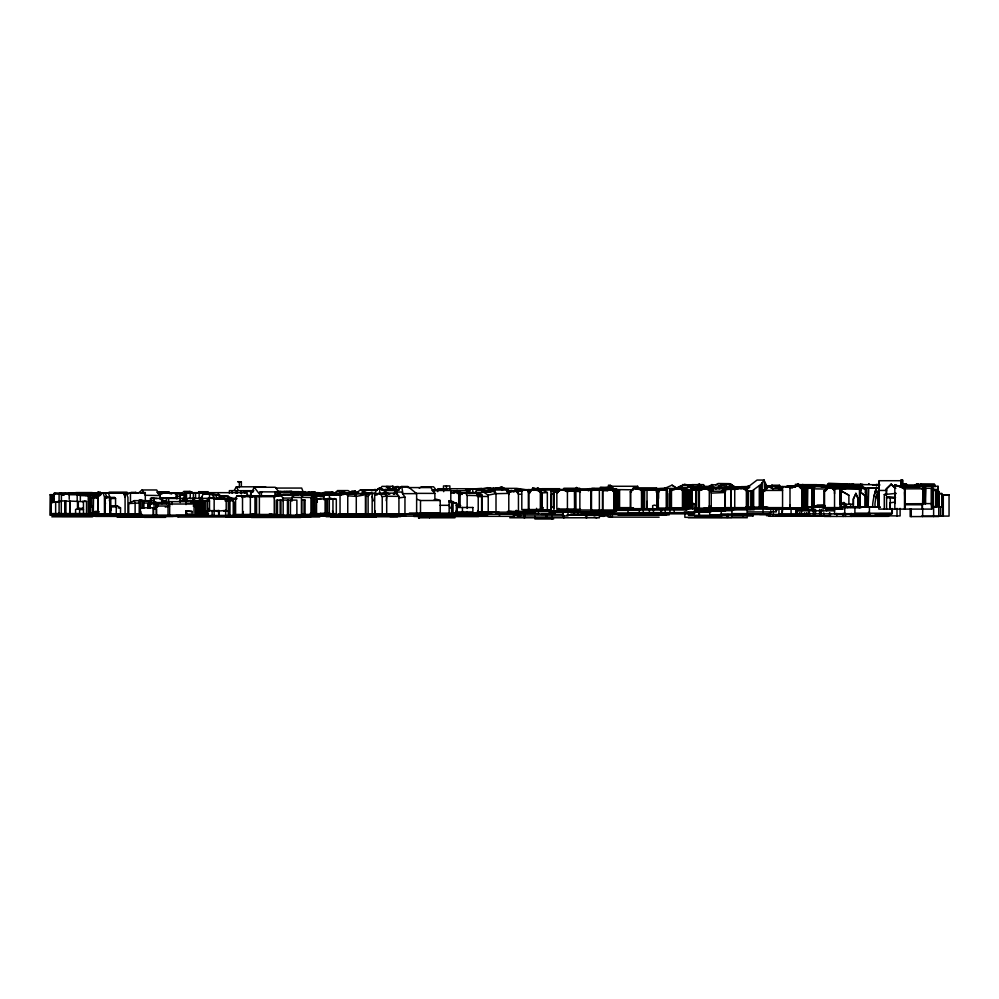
<?xml version="1.0" encoding="UTF-8"?>
<svg xmlns="http://www.w3.org/2000/svg" width="999" height="999" viewBox="0 0 999 999"><rect width="100%" height="100%" fill="white"/><g stroke="black" fill="none" stroke-linecap="round" stroke-linejoin="round"><path stroke-width="1.5" d="M647.04 501.373L647.027 508.666L647.027 489.847M794.342 487.212L798.126 483.666L802.447 490.621M779.208 486.575L789.997 486.55L789.997 507.792L790.009 504.882M802.447 508.628L802.472 505.619M709.302 505.781L709.29 508.703L709.29 489.035L711.251 489.035L711.388 493.119L724.849 492.532L724.999 493.219M789.997 507.792L790.009 504.682M711.288 505.581L711.251 508.703L711.251 489.035M604.457 490.022L589.535 489.435L587.649 490.197L592.145 488.286L605.506 488.286L605.494 489.248M691.808 497.639L691.67 487.437M115.572 506.655L115.572 498.476L114.773 497.552L109.94 497.552L109.94 514.435L109.94 497.29L108.317 492.907L101.998 492.919L123.464 492.907L125.087 497.277M605.444 489.06L605.469 487.937L609.353 487.937L605.569 489.56L605.469 487.937M713.086 488.111L713.161 488.823L725.636 488.811L725.561 488.111L713.086 488.111L712.999 491.221L724.1 491.183M902.447 485.664L902.584 480.019L901.086 480.019L900.961 484.39M710.976 488.548L710.813 491.121L710.976 488.548L713.161 488.823M734.352 486.938L733.166 486.938L734.352 487.037L734.365 486.251M904.57 492.332L905.256 509.103L905.256 488.886L904.407 488.861L904.495 485.826L895.903 485.826M922.439 504.757L921.278 503.696L906.293 503.771L905.206 504.757L922.439 504.757L922.439 509.103M922.976 485.177L920.566 485.177L920.603 483.953M559.44 491.233L559.665 490.159M923.213 487.437L923.288 484.815L934.977 484.802L934.977 486.838M642.12 491.483L641.608 489.16L642.12 508.666M579.008 490.122L579.133 489.123L579.27 490.184L550.911 489.872L550.861 491.346L554.27 491.758M725.461 491.171L725.561 488.111M841.92 488.911L841.995 486.438L836.875 486.438M713.036 489.473L712.974 491.221L713.161 488.548M900.936 486.076L901.148 480.719L879.195 480.719L878.808 509.103L931.892 509.103L931.867 503.608L922.239 503.608L922.239 509.103M900.873 486.188L901.086 480.019M925.611 503.858L925.611 488.099L922.514 488.074M752.022 507.105L752.022 490.946L761.126 484.24A5.232 2.585 -35.8 0 1 762.2 482.742L764.173 480.057L764.71 491.496M860.776 490.696L860.938 487.437M842.207 487.874L879.02 487.899L879.182 484.74L860.938 484.627L860.751 487.899L866.333 489.635L866.333 496.965M937.836 506.268L938.024 486.301L922.539 486.301M925.062 488.136L925.062 504.07L925.611 488.136M845.067 488.424L845.204 486.088M506.868 489.785L501.548 486.725L501.461 488.236L495.217 488.261M830.731 487.037L814.16 486.6L814.023 488.861L826.66 489.035M727.759 487.487L744.717 487.1M54.52 494.667L54.633 493.156L60.627 493.156M803.745 497.527L804.832 489.735L803.071 486.95L799.5 487.162L803.071 486.95M727.509 489.473L727.584 488.399L722.489 487.899L705.057 487.899L701.61 488.399L701.523 489.485M835.339 487.762L841.071 487.787L840.896 508.179M886.55 509.103L886.6 497.102L895.416 497.602L886.6 497.102M585.277 490.159L585.364 489.635M354.52 494.143L360.402 489.96L362.387 490.034L362.162 492.445L366.845 492.532L369.018 494.105M904.42 488.723L904.669 486.201L923.088 486.201L922.577 503.608M718.968 488.636L718.968 485.626L730.057 486.838L729.12 484.378L733.578 488.399M251.036 496.078L251.224 491.745L246.066 491.033L244.755 492.882M154.071 507.367L154.071 503.096L155.881 502.16L155.794 507.367M245.891 492.807L246.066 491.033M814.023 489.011L814.335 485.864L798.526 485.864M354.52 494.542L354.67 493.156L352.073 493.106M395.217 493.181L395.492 490.546L398.189 490.072M934.227 485.252L934.365 483.953L920.516 483.866L920.566 485.551M386.201 500.674L386.7 496.253L384.403 493.131L381.905 493.868L384.677 493.131L386.7 496.078L386.7 513.961M375.362 494.468L375.836 490.459L379.707 487.724L388.936 493.943M251.011 491.745L251.036 495.804M782.667 509.415L782.13 513.811L782.13 509.303M206.318 511.051L205.769 515.434L205.769 500.649L209.503 500.836L209.503 511.101L207.555 510.452L213.436 510.889M564.672 511.251L550.936 511.251L550.924 489.535M379.97 487.724L379.508 493.818M282.43 495.179L282.942 494.405L290.809 494.43L291.221 491.408L295.342 492.257L295.342 494.842M793.556 487.112L785.926 487.187M52.672 497.539L53.521 495.691L53.871 501.535M54.57 494.667L50.187 494.667L49.95 515.172L88.774 515.172M98.189 511.963L98.189 497.977L96.516 496.366L93.531 496.366L93.282 513.523M895.279 497.752L895.391 497.102M541.083 497.552L542.157 492.694L539.11 490.034M655.594 490.322L655.706 489.635M325.999 499.2L330.919 498.526L336.313 499.313L336.313 513.648L311.85 513.648L311.85 496.715L315.409 495.891M375.224 511.001L374.687 513.961L374.687 493.431L368.181 493.069L365.434 496.391L365.434 514.073M659.078 489.997L666.595 489.86M793.631 486.213L787.337 485.739L787.487 487.25M796.29 510.851L795.753 513.811L795.753 509.39M809.265 510.776L808.703 513.811L808.703 509.265M699.412 512.312L698.85 515.322L698.85 512.35M109.366 500.749L109.94 497.702L114.773 497.552M642.894 490.334L643.019 489.66L633.304 488.049L630.769 491.845L630.769 508.791L656.455 508.916M330.869 498.538L330.719 499.325L330.719 498.588L316.546 499.2L317.37 502.097M722.652 488.923L735.714 488.648L735.564 489.373L725.274 489.435L725.274 507.579L725.024 502.035M725.274 489.435L725.449 488.661M193.581 492.807L185.215 492.37L185.027 498.364M811.787 490.159L812.524 489.785L810.039 487.312L805.256 487.462M909.265 487.212L903.87 486.8M657.067 508.666L657.242 489.298L641.445 489.31M243.431 511.525L242.52 514.473L242.52 496.303L252.897 497.027M578.858 490.372L579.108 489.585M873.8 496.64C881.842 469.805 869.467 507.342 873.526 507.155M865.396 492.569L866.333 489.635L860.688 484.29L860.127 492.432M608.441 488.199L608.441 485.202L610.277 485.314L610.277 488.111L611.8 486.276L637.662 486.276L637 488.174L637 487.1L634.652 486.713L636.288 487.075M852.846 486.688L853.72 484.34L849.212 484.403M875.686 498.126C878.795 488.499 873.301 504.77 875.486 506.805L878.321 506.805M398.638 490.034L399.475 487.849M162.837 498.114L162.475 499.475L162.475 498.364L161.538 498.114L163.774 498.364M576.248 489.76L592.494 489.76M746.84 491.021L752.022 490.946M455.082 513.898L456.63 510.339L456.63 513.898L456.63 503.309L449.15 500.649L449.15 513.898M392.257 489.335L392.794 488.099L393.569 488.386M853.208 507.442L853.208 499.038L855.943 493.381L853.496 499.038L853.496 504.645M902.297 484.153L906.543 484.153C906.093 486.076 906.13 483.066 904.257 484.765M208.529 513.274L207.555 515.434L207.555 500.649L209.503 500.836M697.027 487.237L698.426 484.178L699.6 484.178L701.161 486.55M698.426 486.763L699.6 484.178M704.782 487.012L703.608 484.652L692.007 484.652L690.309 485.814C690.197 483.616 693.905 485.464 693.044 487.35M106.731 497.29L105.357 493.119L99.937 493.181L97.914 497.39L97.914 514.435L142.045 514.398L127.348 514.31M690.396 484.89L682.517 484.627L684.415 484.827M250.999 493.818L254.233 487.262L275.274 487.262L279.782 493.244M924.287 490.921L925.611 488.249L933.441 488.349L933.441 506.98M846.94 487.4L847.589 486.088M218.731 498.963L219.917 498.401M160.876 493.406L161.513 492.17L169.268 492.22L169.73 493.419L168.481 492.957M135.315 493.344L135.839 492.357L131.144 492.382M95.966 494.792L91.958 494.767L95.467 494.63M229.433 501.161L230.769 498.676L236.426 498.676M85.677 494.493L89.261 494.63M236.925 495.879L255.869 496.128L236.925 495.879L235.589 498.251L235.589 514.473L276.835 514.473M201.361 497.889L203.234 493.918L211.189 493.918L219.643 495.042L220.654 498.576L221.903 498.576L213.411 498.726L225.062 498.276L221.903 498.676M229.345 498.963L225.087 498.913M232.804 498.976L234.603 498.951M234.241 490.434L236.351 486.813L265.647 486.813M279.196 492.332L279.745 491.408L282.155 491.795L276.523 492.47L279.745 492.232M274.263 498.064L275.512 496.053L280.844 495.604L282.967 497.789L282.967 500.824M344.48 494.405L345.105 493.431L367.919 493.706L345.105 493.431M98.077 492.057L98.077 493.956L97.015 493.693L98.077 492.057L100.362 492.057L100.362 495.054M280.682 495.129L281.131 494.43L278.971 494.468M334.403 495.242L335.177 494.055L339.41 494.617L300.936 494.692M380.332 488.898L382.005 486.376L387.1 486.401L389.498 490.172M632.292 490.534L633.94 488.049M460.114 495.404L461.9 492.757L482.342 492.495M531.555 489.885L532.767 488.074L534.652 488.074L536.513 490.459M97.015 493.693L98.077 493.956L91.159 493.556L92.133 493.956M104.608 497.839L106.656 496.391L110.277 497.702L104.608 497.839L104.683 514.435L104.708 497.702L106.806 497.702M709.527 488.061L711.987 484.49L708.291 486.8M472.34 493.231L476.073 492.42L478.221 495.591L478.221 512.824M693.056 503.596L691.57 502.934C700.436 505.856 694.792 502.997 692.432 504.258L692.432 508.753M665.546 489.348L662.474 489.348L672.052 485.164L678.146 489.348L678.446 486.95L684.889 484.453L691.932 487.075L691.97 507.817L690.983 507.879M291.908 497.377L293.981 494.455L308.304 494.93L303.559 494.455L301.448 497.477L291.908 497.377L291.908 501.161M90.06 514.135L90.06 497.714L93.519 496.578L93.519 495.516L97.015 494.667L99.912 495.379M91.933 494.805L93.406 495.079M93.519 496.578L92.67 497.714L90.06 497.714M393.469 494.355L395.192 492.045L401.573 492.045L404.957 497.115L404.957 513.886M219.668 498.676L220.329 497.802L221.903 498.576M804.257 507.742L804.257 487.674C801.235 487.587 802.946 491.158 804.382 491.421L804.382 508.628L766.083 508.591M580.619 490.147L579.532 490.184L579.707 488.861L593.581 488.861M350.412 494.193L352.222 491.845L349.875 494.168M58.779 494.118L59.765 492.857L76.324 492.857M180.894 495.342L182.293 493.556L184.74 494.168M630.269 491.783L633.141 488.836L630.269 491.783L630.269 508.666L659.09 508.728M188.374 493.494L190.047 491.396L191.771 493.144M301.448 514.697L301.448 497.34L304.046 494.093L315.072 494.08L318.606 495.054M828.308 483.504L844.205 483.816L828.308 483.504L827.01 485.477M486.925 491.733L489.273 488.848L490.834 490.771M292.657 497.127L294.917 494.393L297.927 495.092M368.119 514.073L368.119 496.366L370.841 493.069L372.165 493.469L372.165 514.073M592.907 489.273L592.257 490.047L594.705 489.285M181.943 493.606L183.828 491.396L190.047 491.396M691.995 487.4L691.296 487.4L691.271 507.879M578.808 490.022L576.61 487.487L574.388 490.022M777.697 487.15L779.382 485.252L781.081 487.15M339.697 494.343L340.622 493.319L343.656 493.169L342.62 494.168L340.622 493.319M834.54 507.604L834.54 488.111L840.034 488.111L840.034 507.604L824.05 507.604L824.05 490.996L826.81 487.937L827.696 487.974L824.537 491.033L827.322 487.974L832.666 488.286L834.452 489.747M824.05 490.996L827.259 487.937M591.87 489.535L596.228 489.248M395.766 488.561L392.832 488.561L392.832 489.335L390.297 488.449L387.912 489.335L387.912 490.172L387.1 486.401M502.047 490.434L503.658 488.698L508.728 490.434M813.76 509.365L811.688 509.365L811.787 489.285C812.15 486.388 807.966 486.95 806.992 488.786M670.878 507.879L670.878 491.396L673.526 488.561L680.157 488.049L683.191 491.346L679.42 488.049L680.157 488.049M669.33 507.879L669.33 493.681L670.878 491.396M488.898 492.232L490.596 490.422L488.386 491.77M126.473 494.105L127.622 494.355M230.781 500.362L232.542 498.513M310.964 514.497L310.964 497.477L313.823 494.093L319.767 495.541L318.544 494.393L317.857 495.529L319.767 495.541M111.289 509.977L110.814 507.005L116.259 506.78L117.22 505.806L120.529 507.879L120.529 514.435M230.732 500.262L232.442 498.538M110.814 507.005L112 505.806L117.22 505.806M529.208 493.356L530.107 492.457M859.065 487.4L861.575 484.915L858.578 487.837M553.671 508.254L553.596 493.381L556.593 490.571L558.016 492.32M710.976 489.485L702.334 488.036L699.213 491.108L699.213 507.767M700.686 490.097L702.784 488.036M828.783 487.162L831.006 484.977L828.82 486.988M829.844 486.8L825.936 489.785L826.997 489.585M710.351 487.837L712.649 485.976L714.647 487.974M52.672 496.64L52.635 502.822M906.293 503.771L905.206 504.62M394.393 488.686L396.203 486.963L406.993 486.963M886.051 488.998L890.958 484.215L895.828 488.311M886.55 495.104L886.55 489.035L891.608 484.215M795.017 486.688L798.213 483.666L802.559 490.047M551.548 508.204L551.548 494.517L556.593 490.571M842.169 504.17L843.943 502.522L846.777 504.994L844.03 504.994M393.556 494.006L401.735 486.488L407.792 486.488L416.633 493.631L416.633 513.886L390.871 513.886M91.771 507.305L91.771 497.977L93.531 496.366M312.075 494.905L314.26 492.919L314.26 495.392M568.856 490.534L575.174 490.546L575.174 509.403L556.843 509.315L556.843 492.732L559.852 489.997L561.163 490.047M843.943 502.522L840.896 504.994M853.421 487.5L856.593 485.751M825.024 490.709L828.745 487.375L835.451 488.536M477.622 495.204L482.592 491.52L493.481 491.52L496.003 493.593L496.003 512.175M770.254 487.1L772.115 485.164L770.903 486.126L771.89 485.239L779.382 485.252M683.953 508.104L683.953 490.959L680.631 488.236L671.778 489.235L669.492 491.021L669.492 507.879M669.492 491.021L671.778 489.235M123.764 493.706L126.036 492.932L127.934 497.352L127.934 514.435M913.273 487.125L916.77 484.29L920.616 485.114M334.028 493.518L337.687 490.584L348.102 490.584L351.024 492.607M704.008 488.886L705.868 487.387L718.019 487.25L721.365 487.25L723.426 488.811M912.961 487.237L916.695 484.29L920.566 485.152M317.882 495.117L319.455 493.893L324.163 494.105M715.696 489.048L718.019 487.25M394.405 488.299L396.653 486.563L398.301 486.563M781.805 489.81L779.957 488.573L772.314 488.686L769.205 486.488L763.248 490.422L763.248 507.629L782.729 507.629M745.629 488.786L757.067 480.057L764.173 480.057M703.296 489.048L705.369 487.487L709.19 490.459L705.369 487.487M705.868 487.387L708.865 489.872M912.711 487.112L917.045 483.841L920.516 484.902L917.007 483.841L912.524 487.162M306.855 494.443L305.544 494.055M541.158 492.869L541.845 492.37M612.449 487.574L600.836 487.774L607.305 487.512M142.045 489.972L145.292 495.292L160.127 495.566L156.706 489.972L142.045 489.972L138.536 492.982L131.643 492.982M834.789 486.301L829.782 486.301L833.953 486.988L836.001 485.576L838.198 487.012M832.979 487.2L836.001 485.576M274.962 495.904L277.11 494.393L303.559 494.455M834.04 487.1L836.4 485.464L847.464 485.464M805.157 487.062L814.098 487.337L814.098 506.543L812.936 506.543M858.203 489.398L860.776 487.724L858.591 489.223M352.647 492.719L355.132 491.021L355.132 493.956M769.205 486.488L773.938 486.501L780.868 489.822M346.566 493.231L348.626 493.256L348.064 493.643L351.998 491.021L355.132 491.021M185.002 500.312L188.374 498.201L194.842 498.201L191.983 501.373L194.693 498.364L236.8 498.389M833.953 486.988L836.4 485.464M539.048 489.997L541.845 492.644L541.108 493.094L537.824 489.997L532.942 490.284L534.178 490.284M844.879 485.926L847.689 484.303M479.083 492.957L476.935 493.618L479.133 493.556L475.886 492.32M536.738 490.034L541.957 488.711L559.827 488.711L557.305 489.011M551.548 494.517L553.671 493.306M419.218 488.124L421.578 486.788L433.541 486.788L436.875 490.784M849.6 485.926L852.409 484.303L852.409 487.35M128.721 514.535L128.721 503.533L134.191 500.636L154.196 500.749M376.536 490.571L377.272 490.184M527.897 490.034L528.858 489.535L531.443 490.796M715.659 484.802L718.106 483.516L729.32 483.653L733.915 487.062M154.096 503.708L150.187 503.708L154.957 502.947L147.952 503.621L147.952 508.291M89.698 513.011L94.156 513.136L98.789 511.663L98.789 513.461L91.508 513.149M92.67 512.562L97.615 511.376M909.752 487.05L913.074 486.963M290.809 494.43L295.342 492.257M497.115 488.773L501.548 486.725M535.839 490.109L539.01 488.636M191.771 492.045L188.174 492.332L191.771 492.045L193.581 492.944M341.908 494.58L329.058 494.705L331.006 494.043M535.114 488.973L536.613 488.336L538.636 489.148M682.916 489.473L685.576 488.474L691.271 491.008L690.983 508.054L686.35 508.054M56.98 502.047L59.84 501.86M160.814 493.219L160.127 493.506L160.127 499.45M931.405 504.982L932.916 504.433L931.23 505.107M94.343 493.968L96.841 492.982M301.735 494.068L296.99 494.642L299.525 494.068M656.455 491.92L658.94 491.058M656.355 492.095L659.09 491.046M322.64 492.994L325.424 491.945L333.067 491.945L330.244 493.007M828.646 485.751L832.829 484.14L837.624 485.726L845.179 485.751M839.959 485.202L842.806 484.14L846.465 485.352M225.662 515.434L225.662 510.439L216.995 511.176M224.563 510.839L225.662 510.439M387.912 489.335L390.297 488.449M838.86 485.014L840.721 484.34M792.157 485.776L787.999 485.776M599.837 488.998L587.549 488.998M490.546 489.023L493.256 488.074L503.658 488.698M486.138 491.57L490.709 489.985L508.079 489.985L509.19 491.033M433.878 500.099L436.451 499.225L440.209 500.499L440.209 513.049L409.365 513.049M80.594 509.103L82.78 508.366L83.504 509.565L79.595 509.565L79.308 508.366L75.587 509.465L75.587 513.736L83.504 513.736L83.441 501.685L82.605 501.361L86.513 501.448L86.513 513.573L50.837 513.573L50.837 502.472L54.246 501.985M534.64 489.535L538.174 488.336L540.671 489.123M652.747 508.616L652.647 505.669L654.42 505.107L656.842 505.806L656.842 508.616M465.522 488.823L489.273 488.848M294.031 492.957L296.341 492.195L315.047 492.132L315.447 492.994M306.705 493.007L309.19 492.195L310.889 494.642M332.592 499.088L334.328 498.526L336.313 499.313M894.842 484.715L905.206 488.886L904.407 489.235L905.256 488.886L894.842 484.715L894.842 509.103M300.936 494.155L303.896 494.867M327.26 494.468L329.645 495.179M858.091 487.924L860.501 487.162M858.953 487.787L860.938 487.162M316.546 499.2L320.667 499.025M394.205 493.893L396.653 493.131L398.926 496.366L398.926 513.961L338.561 514.073M350.149 494.118L354.258 492.869L356.631 493.881M75.137 493.906L80.182 494.742L69.218 494.73L65.235 493.568L61.389 494.692L63.911 494.88L59.091 493.718L59.091 514.085M340.085 493.756L342.07 493.169M766.695 486.95L767.731 486.838M857.654 488.149L860.089 487.45M320.766 494.605L319.43 494.98L329.408 494.592L329.408 499.175M858.091 488.136L860.501 487.45M300.487 495.054L301.86 494.667M860.127 507.629L860.127 491.983L866.857 496.953L866.782 507.217M376.998 494.705L374.687 494.58L379.87 493.131L396.653 493.131M513.386 491.945L516.233 491.158L518.444 494.255L518.444 511.413M700.224 488.973L696.303 490.059L696.303 487.712L705.481 487.799L702.022 487.737M704.57 487.712L699.762 487.712L704.495 487.699M332.505 510.776L332.954 513.648L332.954 499.275L325.999 498.901L325.999 513.648M847.189 507.629L849.987 506.88M305.219 491.645L300.512 492.544L305.219 491.645L305.219 493.019M344.643 493.856L347.664 493.856M454.545 516.558L457.367 515.821M165.272 507.105L169.655 506.018L156.319 506.018L156.319 515.034M88.049 494.942L89.123 494.667M158.329 493.631L163.923 493.206L158.292 493.219M906.093 484.49L902.184 485.064M352.222 493.606L353.833 493.219L356.281 496.353L356.281 514.66M724.849 492.532L724.999 508.703L698.825 508.703L698.825 489.897L703.771 488.723L709.29 489.71M698.825 489.897L704.158 488.723M827.884 486.001L833.853 484.577L836.2 485.139M340.047 514.66L340.047 494.555L345.716 493.219L353.833 493.219M214.123 515.434L214.173 497.552L207.717 498.538L207.717 500.824M213.898 497.277L208.541 498.538L209.328 498.389L208.541 500.836L208.541 498.389M314.797 513.648L314.797 496.865L320.667 495.891L323.963 496.665L323.963 499.75M845.891 484.016L851.136 484.877M903.021 484.952L905.643 484.34M799.55 486.113C802.996 483.504 812.899 490.684 802.209 485.502M800.349 486.113L802.971 485.502M314.797 496.865L315.834 496.64L311.85 496.715M455.269 490.959L469.805 490.509L469.805 493.543M467.182 491.096L469.805 490.509M612.874 488.349L606.356 489.785M657.492 497.165L658.378 499.75M453.746 491.121L457.317 490.584M734.74 507.579L734.74 489.36L742.594 487.774L746.79 491.058L742.994 487.774L740.446 487.737M735.589 489.235L742.994 487.774M50.837 502.472L63.212 500.911L69.88 501.261L69.68 513.573M482.592 491.52L488.224 495.129L496.003 493.593M910.801 487.125L913.835 486.638M509.952 491.983L517.17 490.634L507.18 491.446M802.347 508.628L802.347 489.098C800.536 481.868 791.545 489.685 789.997 486.55M798.913 485.776L789.809 487.45L792.544 487.737M614.248 492.532L611.475 489.285L602.797 490.809L602.797 489.722L588.998 489.697L591.495 489.96L591.495 510.014M720.341 485.027L729.12 484.378M365.846 514.51L365.846 494.642L356.281 496.391L347.752 495.791L345.716 493.219M593.643 489.985L597.639 489.248L607.629 490.959M646.378 489.473L645.004 489.722L647.402 489.922M156.943 503.746L157.168 506.805M741.433 488.074L746.74 487.112L739.347 488.024M253.296 491.883L251.224 491.745M395.279 489.96L396.253 489.96M806.018 487.037L808.641 486.563L813.76 487.562L813.76 506.543M676.51 488.973L680.631 488.236M167.245 493.294L166.496 492.619L158.441 494.018L161.251 493.506M200.824 492.819L207.78 492.132L203.771 492.819L206.381 492.819L185.901 492.807L185.901 500.724M722.414 491.221L721.216 491.408L725.299 490.709M740.746 488.948L749.425 487.475M91.384 495.079L93.656 494.692M889.884 509.103L889.884 502.884L895.266 502.035M600.836 487.587L611.9 487.512M814.01 487.312L809.839 487.649M147.952 503.621L154.957 502.997M84.478 501.036L86.513 501.448M379.87 493.131L382.217 496.678L386.7 496.078M398.926 497.877L404.957 497.115M315.047 492.132L305.769 492.932M917.094 486.963L919.904 486.65L919.667 487.275M349.812 493.968L352.847 493.618M269.68 495.841L277.635 495.754M687.012 492.157L687.699 492.082L687.699 508.841M360.914 494.068L364.822 493.618L365.846 494.642M884.29 509.103L884.29 494.542L896.203 493.356M179.42 500.824L193.244 500.586L193.244 503.209M206.443 500.661L205.769 500.736L208.541 500.736L194.605 500.761L194.605 506.63M186.888 500.849L193.244 500.586M126.074 493.044L145.292 492.594L145.292 501.136M140.871 493.044L145.292 492.594M510.551 491.67L506.955 491.795M630.769 491.845L631.455 491.783M597.327 489.048L601.211 488.748M85.877 494.193L87.375 494.193M88.749 494.355L92.133 494.055L77.872 494.493M158.541 493.294L162.213 493.631M329.133 494.767L333.916 494.83M305.831 494.767L336.613 494.542M805.793 490.609L806.505 490.546L803.533 487.425L805.793 490.609L805.968 508.966M541.108 492.682L537.762 490.372L541.108 492.682L541.108 509.552M128.721 503.533L139.211 503.034M153.584 515.034L153.584 509.028L156.156 508.828M682.517 489.51L685.189 489.298L687.699 492.082M529.745 492.732L528.921 492.794L531.73 489.972L538.611 490.372M745.029 488.012L749.063 487.749M541.208 492.994L547.34 492.544L547.34 509.852M617.382 489.86L614.885 489.86L614.76 509.39M164.048 500.961L166.471 500.786L161.638 500.786M742.107 487.837L746.116 487.112M472.452 488.998L481.955 488.374M640.409 489.235L647.402 490.034M158.329 493.369L162.213 493.119M453.059 501.623L449.15 501.735L453.059 501.623L453.059 513.898M821.353 487.112L831.081 485.939M682.841 489.835L687.737 489.572L690.496 492.37L687.737 489.572M253.084 496.178L272.215 495.929M618.131 492.132L615.259 489.185M942.544 516.096L942.544 495.142L949.05 494.855L949.05 516.096L921.652 516.096M538.149 509.59L542.682 509.59L542.682 507.38L542.482 509.59M813.136 506.406L815.821 506.281M818.493 506.143L821.178 506.006M809.115 507.492L825.199 506.68M293.431 494.692L295.204 494.605M348.938 494.006L356.056 493.656M740.409 487L742.17 486.988M868.755 488.236L868.156 507.217L868.231 488.261L879.02 487.724L878.995 507.217M812.087 506.143L824.312 505.594M807.467 507.23L824.312 506.468M508.366 490.709L512.15 490.559L507.192 491.171M733.353 486.963L736.4 486.975M681.93 489.797L685.002 492.157L682.317 489.785M803.508 486.738C804.944 485.364 808.978 489.123 807.204 489.16L805.531 487.487M806.717 507.804L806.717 487.275L807.467 487.412L807.467 507.804L806.505 507.804L806.593 487.275M582.13 489.997L591.483 489.622M583.916 489.997L591.608 489.685M640.921 489.722L642.881 489.66L633.304 488.049M742.519 486.988L736.263 486.975M335.214 494.892L336.576 494.842M402.659 493.668L416.633 493.631M894.842 502.06L895.416 493.344M775.012 485.789L768.231 485.789M647.077 489.697L641.957 489.023L641.957 508.666M201.361 497.215L202.135 497.19M118.044 507.942L120.529 507.879M845.092 504.97L840.534 504.033M381.606 489.91L396.253 489.785M374.687 494.58L377.472 494.517L374.687 493.431M477.322 512.175L508.791 512.175L508.791 493.394L496.003 493.693L494.443 489.91L488.698 491.733L491.196 491.733M282.68 491.945L289.548 491.795M158.292 493.169L174.775 492.944L176.973 495.854L176.973 498.926M348.064 493.618L351.411 493.556M789.36 487.487L792.682 487.512M387.999 486.638L391.009 489.435M389.373 488.686L396.316 488.661M289.198 491.645L291.708 491.595M99.725 495.766L97.977 495.691M641.87 491.408L642.407 508.666M537.2 490.059L527.897 490.209L528.521 490.996M640.197 489.985L643.456 489.947L641.058 489.885M646.341 489.872L649.375 489.822M156.631 506.543L156.631 502.772L157.555 502.759L156.918 502.597L156.943 507.367M593.606 489.31L595.466 489.285M538.236 488.361L538.236 490.134L537.699 488.411L538.236 488.998M614.76 492.22L615.459 492.22L615.459 509.39L613.898 509.39M365.434 496.128L368.119 496.366M308.054 493.007L314.26 492.919M798.438 485.776L802.347 489.098M679.869 488.236L683.953 490.959M109.94 497.702L110.752 498.513L115.572 498.476M860.014 500.761L859.964 507.005M203.234 493.918L219.643 495.042M250.462 495.916L246.691 495.417L251.036 495.417M282.592 498.089L291.908 498.039M550.861 490.01L542.17 490.034L547.34 492.544M616.42 489.597L633.341 489.81M640.496 489.622L653.596 489.46M904.407 488.861L922.577 488.786M878.808 490.459L886.55 490.434M485.676 491.733L489.91 491.733M454.82 492.107L458.566 492.095M306.106 492.732L310.102 492.719M86.626 495.529L93.519 495.516M301.748 500.012L305.057 500.112L305.057 513.723L301.748 513.723L301.748 500.012L305.057 500.112M241.358 481.805L237.874 481.705L241.358 481.805L241.358 486.301M690.309 485.064L686.076 484.627M854.432 485.939L859.165 485.901M589.16 488.661L594.792 488.648M840.171 504.495L840.171 488.948L834.652 488.861L834.54 488.111M710.039 489.435L708.129 489.435L705.856 487.599M513.286 491.083L517.332 491.071L518.444 494.18L521.466 494.268M453.746 491.396L456.443 491.396L456.443 490.584M415.147 493.356L434.89 493.394L434.89 499.275M275.624 494.43L278.059 494.43M61.613 494.88L63.911 494.88M416.745 499.225L420.504 500.524L440.209 500.499M405.644 516.033L403.596 516.033M795.229 484.365L798.301 484.365M846.49 484.29L862.749 484.29M712.025 484.802L717.794 484.802M797.527 484.665L816.92 484.665M876.51 484.69L879.395 484.69M808.765 484.915L825.211 485.576L816.795 485.576M872.489 484.877L879.919 485.002M918.955 484.977L906.455 484.977L906.543 486.925L911.038 487.012M692.319 485.027L686.163 484.89M829.345 485.464L830.194 485.639L818.443 485.302L830.082 485.851M853.446 485.414L859.952 485.664M920.491 485.551L923.6 485.551M687.712 485.764L690.421 485.764L692.894 488.299M766.42 485.726L778.671 485.789M796.59 485.776L787.462 485.776L787.462 487.012M799.387 485.776L819.542 486.276M765.808 486.014L774.362 486.014M747.851 486.138L749.125 486.138M840.434 486.088L862.012 485.901M690.009 486.313L709.54 486.401M749.1 486.451L734.352 487L730.419 483.916L733.366 485.964M858.253 486.388L861.25 486.525M388.773 486.625L386.051 486.638L389.498 489.797M804.694 486.638L805.681 486.638M836.725 486.55L841.995 486.55L842.107 489.31M847.227 486.588L860.114 486.588M682.329 486.963L678.446 486.95L678.446 489.348M784.103 486.85L775.699 486.85L781.767 488.773M823.513 486.75L826.385 486.75M846.478 486.838L860.851 486.85M914.435 486.7L923.925 486.7M688.561 486.963L691.67 486.963M733.154 486.9L749.387 487M789.66 487.025L792.544 487.025M790.384 487.262L793.368 487.262M835.639 487.125L836.5 487.125L828.983 486.8M853.633 487.4L856.667 487.4M805.743 487.3L808.678 487.3M842.919 487.437L861.712 487.375M407.892 487.574L430.819 487.574L434.89 493.394M612.649 487.512L603.146 487.774M809.327 487.562L813.76 487.562M843.019 487.712L861.887 487.562M637.25 487.849L656.555 487.849M827.297 487.874L828.333 487.874M832.954 487.874L841.071 487.824L841.295 504.483M275.924 488.061L301.673 488.061L303.184 491.995M859.789 507.629L859.789 488.811L841.782 488.811L842.756 488.036M563.873 488.261L579.782 488.261M709.078 487.912L704.495 487.987L698.825 486.401L704.145 487.824L692.257 487.824L693.756 488.261L692.894 487.987M832.666 488.286L834.315 489.935M841.458 492.707L841.458 488.236L859.789 488.811M496.291 488.361L499.213 488.361M503.596 488.361L516.733 488.361L527.559 490.034M656.118 488.536L666.058 488.536M701.61 488.399L704.67 488.399M723.001 488.399L727.584 488.399M834.477 490.084L832.354 488.399L834.54 490.596L834.565 493.693M664.772 488.686L659.602 488.686L665.834 488.399M673.526 488.561L674.263 488.561M931.93 488.349L933.441 488.349M666.358 488.936L661.85 488.973M675.137 488.948L679.32 488.936M704.22 488.886L704.894 488.886M565.496 489.148L565.434 490.571M657.155 488.973L666.358 488.973M683.728 489.011L686.313 491.758L685.851 508.716M922.089 489.098L925.012 489.098M565.059 489.173L565.109 490.571M592.107 489.273L600.499 489.26M611.475 489.285L613.149 491.446M643.731 489.348L645.529 490.072L645.267 489.348M671.141 489.348L673.95 489.348M685.189 489.298L684.427 489.298L686.151 491.208M388.374 489.96L382.055 489.535L384.228 490.109M539.772 489.41L535.177 489.535M560.914 489.485L563.911 489.485M711.388 489.435L709.29 489.035M518.806 489.66L543.056 489.66M618.131 509.09L618.131 489.71L617.694 510.027L616.708 490.596M654.932 489.46L642.432 489.385L656.455 489.635M685.851 508.104L658.141 508.104L658.141 489.697L667.17 489.71M671.578 489.71L674.525 489.71M710.813 489.797L712.999 489.797M399.213 489.96L386.975 489.46M545.591 489.922L514.772 489.947L522.002 490.272M550.911 489.872L578.409 489.985M593.219 489.86L619.58 489.86L619.58 509.502L616.408 509.502M646.178 489.76L657.067 489.897M692.682 489.897L702.122 489.972M432.555 490.059L447.177 490.059M683.229 490.134L687.012 490.134L687.012 510.002L660.339 510.002M692.007 490.072L699.35 490.072L699.35 508.316M361.888 490.222L373.189 490.222M567.42 490.397L574.562 490.959L567.42 490.397L567.42 509.315M456.443 491.396L450.799 490.484L431.993 490.484L434.877 490.946M568.231 490.609L575.174 490.609L575.324 509.403L557.604 509.403M763.248 490.422L782.567 490.422L779.957 488.586M933.078 490.484L936.313 490.484L936.313 507.192L931.68 507.192M253.896 490.696L237.138 490.696L237.138 493.181M518.044 490.771L522.614 490.771M588.249 490.771L588.911 490.771M509.065 490.921L514.51 490.921M522.34 491.158L507.542 491.071L508.791 494.555M277.959 491.496L291.221 491.408M488.386 491.433L491.258 491.433M516.62 491.283L519.13 491.283M580.107 491.421L577.434 491.52M283.991 491.496L289.123 492.032M462.35 494.418L460.114 491.558L458.728 491.558L458.728 505.569M516.483 491.483L519.155 491.483M656.331 491.633L659.44 491.633M198.589 491.72L208.004 491.72M507.005 491.72L511.001 491.72M254.233 487.262L259.69 494.38L259.69 491.833L274.912 491.895L279.483 492.432L279.483 495.404M860.127 491.983L866.857 496.953M109.091 492.157L127.035 492.157M157.717 492.17L161.513 492.17M163.861 493.069L163.861 492.395L166.783 492.395L171.628 494.018M275.487 492.445L279.483 492.432M528.346 492.382L529.495 492.744M75.774 492.569L92.32 492.569M157.967 492.619L166.496 492.619M193.981 492.669L247.178 492.669L247.178 495.604M311.201 492.657L318.531 492.657M458.728 492.519L450.799 492.519L454.245 493.106M469.118 492.694L477.335 492.694M92.333 492.769L123.464 492.907M461.9 492.757L472.664 492.757M117.62 492.932L126.036 492.932M166.571 492.994L181.756 492.994M368.181 493.069L370.841 493.069M99.937 493.181L102.185 493.181M53.809 502.397L53.809 493.494L70.105 494.006M75.137 493.469L83.254 493.469L88.062 494.53L88.062 495.392M317.819 494.805L316.571 493.381L314.847 493.381L316.733 495.504M324.538 494.33L324.538 493.369L338.786 493.856M938.648 493.531L941.77 493.369L941.82 507.03L931.23 506.98M68.257 493.581L78.471 493.581M84.952 494.105L88.062 494.48M125.862 493.618L126.935 493.618M174.788 493.556L182.293 493.556M347.402 493.668L336.301 493.668L341.396 495.104M939.135 493.768L941.82 493.768M124.663 493.918L127.747 493.918M351.086 493.856L337.3 493.369M351.948 493.856L354.42 493.856M385.015 493.906L390.06 493.906M302.797 494.08L292.058 494.08L295.754 495.104M341.533 494.043L323.426 494.055L327.684 494.617M94.855 494.493L85.327 494.493L86.813 494.98L84.952 493.918M97.59 494.493L100.312 494.493M63.599 494.742L61.389 494.742L63.911 494.692M98.102 494.692L101.061 494.692M477.097 494.68L482.167 494.68L482.167 496.466M89.161 494.93L92.133 494.93M180.22 502.534L180.195 494.867L185.826 494.842M212.125 494.942L213.486 494.942M325.549 494.792L336.451 494.792M942.007 494.855L949.05 494.855M77.185 500.449L77.185 494.38L80.345 495.554L89.698 495.866L89.698 514.135L88.899 498.626M280.844 495.604L266.583 496.053L275.512 496.053M218.818 495.979L226.373 495.979M220.654 496.091L227.997 496.128L232.205 498.751M50.187 494.667L51.211 496.341L53.684 496.341M253.109 496.266L266.421 496.266M477.385 496.453L481.993 496.453L481.993 511.863M250.349 496.578L256.044 496.528L256.044 514.473M477.872 496.466L488.224 496.466M214.173 497.552L213.074 497.277M220.329 497.802L219.28 497.889M91.771 497.977L98.189 497.977M161.975 503.671L161.938 498.176L176.648 498.364M151.436 503.633L151.349 498.239L157.068 498.476M167.795 498.089L176.648 498.289M186.513 501.486L184.865 498.376L150.399 498.401L150.399 500.749M219.405 498.913L230.844 498.913M216.895 498.963L236.713 498.963M143.706 508.266L143.706 500.636L139.211 499.987L139.211 514.373M141.084 500.349L141.995 500.349L141.995 508.141M151.623 500.611L150.774 500.749M224.925 500.761L233.254 500.761L233.254 515.434M149.238 500.749L147.615 500.749M192.32 502.41L194.867 502.41M143.906 503.034L152.048 502.997M154.071 503.096L156.943 503.096L155.881 502.16M165.996 502.959L155.807 502.947M455.082 503.309L456.63 503.309M858.403 503.858L858.915 507.442L840.034 507.38M845.092 507.38L845.092 504.295L853.208 504.208L853.358 505.132M817.145 505.032L824.5 505.032M440.134 505.307L449.35 505.307M456.368 505.307L460.726 505.706L456.63 505.706M456.443 505.581L459.14 505.581M656.842 505.806L656.743 508.616M813.074 505.806L825.211 505.681M93.194 506.543L89.698 505.869L90.297 513.011M193.157 505.981L195.742 505.981L195.742 515.034M814.023 505.844L815.134 505.844M934.989 506.268L938.111 506.268L938.024 486.301M855.231 507.005L879.894 507.055M553.946 507.105L550.936 507.105L551.061 511.251M745.591 507.105L767.806 507.105M842.457 507.242L880.306 507.142M760.689 507.367L766.445 507.367M807.155 507.28L813.286 507.28L813.286 487.612M618.331 507.654L631.468 507.654M724.999 507.642L752.322 507.654M752.746 507.654L754.357 507.654M805.793 507.567L806.505 507.567M840.534 507.492L861.126 507.629M140.397 507.804L156.631 507.804M683.953 507.742L666.395 507.742L666.395 488.486L672.389 488.486L672.389 489.697M724.225 507.767L727.584 507.867M735.351 507.842L741.158 507.842M802.347 507.792L782.567 507.792L782.567 486.55L782.729 487.687M804.058 507.742L804.832 507.742M618.518 508.004L633.466 508.004M716.907 508.004L729.745 508.004M731.305 508.004L753.696 507.929M769.455 508.066L797.989 508.066M694.892 508.316L729.22 508.116M766.882 508.304L788.223 508.116M841.071 508.179L824.537 508.179L824.537 490.934M79.308 508.366L82.78 508.366M623.776 508.466L633.591 508.329M686.738 508.479L690.496 508.391L690.496 491.396L684.44 488.923L690.496 491.396M703.683 508.341L732.791 508.429M747.589 508.366L766.695 508.366M768.181 508.491L807.979 508.516M659.902 508.716L686.313 508.716M658.94 508.828L685.002 508.828L685.002 491.52L682.367 488.936L685.576 491.558L685.576 508.104M686.276 508.841L696.365 508.753L696.415 490.072M702.297 508.866L728.92 508.866M733.478 508.841L752.497 508.841M825.024 508.878L841.995 508.878M153.584 509.028L156.556 509.028L156.556 515.034M616.708 509.04L632.629 509.053M658.453 509.103L661.463 509.053M705.656 508.991L732.017 508.991M732.779 509.015L806.043 508.966L805.594 490.834M580.456 509.34L575.911 509.34L575.911 489.51L576.098 491.433M616.158 509.153L624.238 509.315M694.717 509.34L708.041 509.34M736.325 509.34L732.779 509.34L750.973 509.365M775.561 509.353L777.135 509.353L777.135 510.114L775.561 510.114M825.936 509.153L843.094 509.153M695.441 509.702L708.403 509.702M732.517 509.765L754.12 509.765M795.579 509.577L812.424 509.577L812.424 506.593M536.588 509.852L551.123 509.852M559.44 509.927L577.347 509.927M617.519 509.89L625.374 509.89M541.945 510.002L550.936 510.002M563.786 510.002L577.809 510.002M632.642 510.014L659.577 510.014M707.067 510.002L733.578 510.002M535.389 510.202L550.774 510.202M572.415 510.389L578.958 510.389M617.607 510.339L640.159 510.339M535.339 510.576L538.249 510.576M560.202 510.526L579.383 510.464M535.501 510.639L551.136 510.701M710.264 510.689L732.08 510.689M797.489 510.801L834.577 510.801M223.601 510.839L228.272 510.839M537.662 510.876L550.511 510.876M593.219 511.013L616.683 511.013L616.683 489.86M185.814 511.026L192.12 511.463L192.12 514.135L185.814 514.135L185.814 511.026L192.12 511.463M523.114 511.151L557.892 511.151M572.602 511.213L580.119 511.213M603.796 511.051L608.791 511.051M694.13 511.076L725.536 511.076M507.455 511.388L536.575 511.413L536.575 508.329M569.642 511.301L572.052 511.301M696.428 511.388L699 511.388M539.91 511.638L613.823 511.638M98.789 511.663L94.967 511.376M477.859 511.85L496.003 511.85M587.649 511.813L614.697 511.813M694.342 511.663L711.276 511.663M477.385 511.863L488.224 511.863L488.224 495.129M508.279 511.95L535.414 511.913M684.228 512.012L708.89 512.012M747.277 511.913L776.26 511.913L776.26 508.803M549.075 512.175L575.674 512.175M478.359 512.35L499.25 512.35M467.145 512.824L491.895 512.887M570.854 512.974L592.632 512.974M593.481 512.899L649.3 513.024M421.69 513.236L427.385 513.236M629.557 513.299L653.209 513.199M856.118 513.224L892.294 513.224L892.294 508.566M59.091 513.436L56.731 514.085M320.667 513.424L330.282 513.424M424.413 513.336L469.805 513.336M510.064 513.386L538.536 513.386M633.241 513.374L635.526 513.374M91.771 513.523L98.189 513.523M421.665 513.561L478.046 513.548L478.046 510.601M731.892 513.636L770.766 513.636L770.766 510.689M835.626 513.686L869.43 513.686L869.43 507.005M879.557 513.686L892.132 513.686M422.115 513.936L423.851 513.936M427.085 513.898L467.145 513.898L467.145 511.525M635.514 513.836L694.417 513.848M868.843 513.898L870.391 513.898M54.658 514.123L61.613 514.085M77.185 514.135L141.196 513.998M421.79 513.948L434.89 513.948M495.654 514.035L554.845 514.035M581.243 514.048L626.773 514.048M721.253 514.01L750.436 514.01M875.049 513.998L891.245 513.998M53.809 514.273L85.402 514.16M87.188 514.198L112.025 514.26M251.573 514.173L256.343 514.173M269.268 514.173L272.215 514.173M458.603 514.26L510.864 514.26L510.864 511.201M541.246 514.348L562.687 514.348M627.684 514.248L667.794 514.335M59.091 514.485L92.133 514.485M301.448 514.497L329.408 514.497M334.403 514.51L453.284 514.398M625.399 514.448L638.561 514.448M759.64 514.448L782.879 514.448M75.137 514.572L125 514.572M251.76 514.61L256.643 514.61M268.731 514.647L272.39 514.61M295.991 514.697L314.248 514.697M321.328 514.66L375.075 514.61M567.307 514.772L574.288 514.772M604.195 514.585L634.178 514.697M741.183 514.572L766.558 514.572M58.779 514.96L76.998 514.96M117.145 514.96L140.971 514.972M308.654 514.885L335.377 514.885M567.307 514.947L589.235 514.947M659.328 514.872L669.255 514.872M107.63 515.047L204.383 515.172M235.714 515.147L259.877 515.097M271.74 515.184L310.115 515.184M323.351 514.997L356.418 514.997M437.038 515.072L456.63 515.072M569.88 515.159L595.691 515.159M618.106 515.084L659.215 515.084M709.752 515.159L742.107 515.159M850.286 515.022L866.458 515.022M52.223 515.384L96.741 515.197M236.576 515.347L247.265 515.347M421.253 515.209L470.766 515.209M584.465 515.397L603.359 515.397M629.145 515.247L666.208 515.247M726.148 515.322L688.523 515.322L688.523 512.312M781.255 515.247L804.495 515.247M852.01 515.322L889.859 515.309M54.52 515.447L92.045 515.472M175.924 515.484L247.277 515.546M256.219 515.559L269.243 515.559M275.012 515.546L284.84 515.546M768.83 515.584L770.279 515.584M72.04 515.809L91.696 515.809M125.862 515.721L177.26 515.784M216.895 515.659L254.533 515.646M276.548 515.609L284.016 515.609M323.201 515.721L353.147 515.721M487.562 515.621L455.132 515.621L455.132 512.637M513.573 515.634L521.078 515.634M766.52 515.684L769.105 515.684M776.211 515.721L829.595 515.709L829.595 512.624M863.373 515.734L864.535 515.734M57.68 515.921L90.36 515.921M128.759 515.884L165.672 515.859M176.074 515.859L178.971 515.859M286.8 515.896L232.68 516.021L266.721 516.121M390.484 516.008L401.773 516.008M413.936 516.008L420.229 515.996M517.307 515.959L568.006 515.959L568.006 511.476M601.61 515.946L607.317 515.946M694.617 515.984L718.805 515.984M731.855 515.984L753.071 515.984L753.071 513.586M798.276 515.996L825.261 515.996M887.025 515.821L900.111 515.934L900.111 508.379M91.896 516.046L117.482 516.171M136.513 516.046L165.597 516.046M169.805 516.071L178.958 516.071M276.049 516.121L281.681 516.121M283.629 516.221L431.893 516.133M435.676 516.058L440.322 516.058M452.959 516.171L467.794 516.171M782.879 516.208L797.115 516.208M61.776 516.296L93.644 516.296M95.392 516.408L126.698 516.408M165.047 516.346L178.958 516.408M253.346 516.321L324.163 516.246L324.163 513.299M364.023 516.271L394.155 516.296M426.848 516.333L514.235 516.333M604.033 516.371L599.675 516.196M785.489 516.271L769.242 516.271L769.242 513.349M824.275 516.433L888.598 516.346M127.31 516.62L173.214 516.433M261.925 516.458L283.629 516.458M300.224 516.433L308.192 516.433M389.922 516.57L400.836 516.57M413.823 516.471L428.571 516.471M440.159 516.471L478.633 516.558M51.786 516.795L92.532 516.808M258.454 516.695L275.549 516.695M326.099 516.695L397.54 516.758M177.797 517.045L252.71 516.933M294.992 516.958L319.792 516.958M348.052 517.045L364.735 517.045M117.195 517.22L147.977 517.22M226.261 517.22L253.921 517.22M279.008 517.132L310.577 517.145M330.806 517.12L349.712 517.12M364.273 517.245L376.336 517.245M659.128 517.17L608.191 517.095L608.191 514.06M144.168 517.357L165.572 517.357M251.323 517.457L300.936 517.457M418.419 517.794L454.932 517.794M509.74 517.769L599.4 517.769L599.4 514.797M688.236 517.719L747.377 517.719M553.671 518.981L534.915 518.981L534.915 516.358M823.513 486.351L826.385 486.351M841.021 486.763L853.346 486.775M744.03 486.963L749.849 486.963M853.009 487.787L856.106 487.787M922.514 488.249L925.611 488.249M932.192 489.485L937.836 489.485M600.387 489.86L594.917 489.51L599.363 490.034L599.363 510.014M372.552 490.546L370.979 490.546L374.987 489.485L377.435 489.96M175.687 493.543L178.796 493.543L175.924 493.494M182.767 494.617L185.452 494.617M886.55 497.739L895.266 497.764L895.266 503.434M223.614 510.839L226.199 510.839L226.199 498.389M710.813 489.485L702.334 488.036M375.836 490.459L360.402 489.96M468.718 492.869L476.173 492.894M368.419 493.356L383.853 493.806M77.185 494.38L85.564 494.405L89.698 495.866M175.699 496.228L180.195 496.241M320.005 496.653L323.963 496.665M169.193 503.196L156.631 502.772M799.699 487.637L803.034 487.662M383.191 490.484L395.492 490.546M306.556 495.079L304.62 494.555L310.115 494.58M854.432 485.614L857.055 487.262M696.303 487.824L704.145 487.712M480.482 493.094L475.886 493.056L478.746 494.043M156.706 492.182L169.268 492.22M343.094 493.094L350.786 493.144M398.926 496.366L386.7 496.253M638.286 488.873L642.12 489.023M632.592 488.836L642.12 489.597M884.29 494.542L885.102 494.555M319.767 494.892L320.766 494.892M612.362 488.798L616.021 488.836L616.845 489.847M169.643 502.197L156.918 502.597M343.406 494.605L340.047 494.555M301.448 497.34L310.964 497.477M516.645 489.373L520.854 489.435M465.197 492.42L467.145 495.392L478.221 495.591M793.493 485.801L796.403 485.864M162.475 498.364L161.938 498.176M69.68 501.173L70.305 513.573M69.967 513.573L69.967 501.061L83.441 501.685M806.468 486.875L813.286 488.386L807.155 486.875M379.583 488.736L377.809 488.686L378.196 489.385M478.658 489.035L475.699 488.948L481.393 488.948L487.35 487.674L494.58 489.16M333.541 494.542L336.601 494.63M845.616 488.973L841.782 488.573M683.753 489.535L689.148 490.447L689.148 508.479M683.953 491.633L684.477 508.828M800.836 487.262L803.184 487.362L803.184 490.172M641.52 489.572L641.52 508.666M94.78 493.881L100.687 494.118M699.762 487.699L700.611 487.737M685.576 491.808L683.341 490.659M180.195 494.867L182.992 495.029M689.235 486.376L691.62 486.525L692.719 489.935L691.62 486.525M309.603 494.717L320.254 494.93L316.571 494.73L316.571 493.381M640.509 489.46L643.793 489.635M562.512 489.86L565.746 490.047L562.724 489.473M833.166 487.325L837.761 487.699M846.49 484.615L851.96 485.014M541.545 507.292L542.682 507.38M53.809 493.494L59.74 493.981M689.71 484.702L686.887 485.102M826.81 487.937L832.791 488.399M559.852 489.997L566.67 490.521L560.726 489.997L565.809 490.397L567.42 492.007M828.233 485.302L831.243 485.576M876.16 484.465L879.045 484.74M825.024 490.634L825.936 490.709M294.293 495.042L282.854 494.792L285.377 495.042M596.103 489.697L599.363 490.034M151.349 498.239L153.571 498.476M261.451 491.895L262.325 491.995L261.451 491.833L261.451 496.441M742.507 486.9L743.343 487L741.458 486.663L747.851 486.925M719.942 487.337L718.968 485.626M277.797 492.195L280.669 492.532M556.843 492.732L557.604 492.819M527.909 491.321L530.469 491.633M166.309 498.226L167.195 498.364M644.767 490.484L644.642 489.398L643.668 489.248L643.668 508.666M149.238 500.936L145.13 500.586L146.778 500.749M322.877 494.068L315.784 492.944L334.028 492.944L341.196 494.105M860.688 484.29L860.751 492.357M886.55 489.035L886.101 495.417M833.653 486.738L838.099 487.537M832.941 486.738L837.349 487.524M459.577 492.669L461.675 493.044M913.373 486.638L916.021 487.125M615.459 492.22L613.898 492.22M786.575 487.062L785.364 486.825L786.85 487.062M684.315 489.535L689.148 490.447M381.318 489.235L385.339 490.022M381.606 489.535L384.615 490.122M527.847 490.946L528.758 491.121L528.758 492.382M328.109 494.58L320.329 493.793L324.413 494.58M828.745 487.375L835.776 488.798M858.728 487.537L861.2 488.061M125.05 493.506L127.71 494.105M848.888 495.242L841.295 490.934L848.888 495.242L848.888 504.42M848.963 485.014L843.93 483.816L843.069 484.016L843.069 485.477M594.018 517.12L596.765 517.769M304.046 494.093L308.441 495.154M468.943 492.482L469.73 492.694M612.437 488.349L618.131 489.71M801.298 485.889L805.306 489.41L805.306 508.966M324.538 493.369L326.985 494.018M163.861 492.395L165.409 492.807M306.243 494.992L304.62 494.555M643.194 489.011L646.927 490.047M242.52 496.303L245.03 497.027M319.455 493.893L320.329 494.155M802.622 484.428L806.942 486.226M330.719 498.489L332.954 499.275M485.514 511.875L488.299 512.887M565.334 490.397L567.682 491.246M342.232 493.319L344.343 494.093M469.98 488.786L471.004 489.16M355.032 491.57L358.554 492.882M489.185 492.057L484.977 490.409L476.173 490.409L476.173 493.306M807.467 487.412L807.204 508.516M396.203 486.963L399.787 488.523M449.15 500.649L453.896 502.784M814.16 486.6L814.972 487.037M575.911 489.51L580.456 491.983M672.052 485.164L678.471 489.348M835.214 485.576L837.374 486.975M188.611 492.495L187.962 492.07L188.799 492.045M346.99 493.593L344.218 491.758L341.346 491.758L341.346 493.643M841.907 488.036L842.844 488.673M395.804 487.962L393.269 486.238L387.999 486.401L390.871 489.435M769.655 486.376L773.101 488.798M769.505 486.476L772.851 488.848M764.61 481.256L766.633 485.839L766.633 488.698M595.716 489.248L596.366 489.71M337.687 490.584L341.346 493.181M392.832 488.561L393.906 489.335M803.933 490.297L802.197 490.072M691.533 484.977L692.532 485.726M362.387 490.034L367.907 494.155M148.851 500.636L152.048 503.034M721.365 487.25L723.189 488.711M729.32 483.653L731.206 486.725M610.277 485.314L612.549 487.187M843.256 502.547L845.953 504.994M684.477 491.658L681.505 489.398L683.141 490.896M618.968 492.182L618.568 509.502M866.333 489.635L865.221 488.598L865.708 496.64M600.836 487.774L600.324 487.287L604.557 487.699M801.648 485.889L805.306 489.41M890.958 484.215L895.154 488.286M834.465 483.816L836.076 485.377M538.748 490.034L541.845 493.044M712.262 485.976L714.31 488.012M931.805 486.613L930.181 484.815L931.63 486.788M803.034 489.872L804.382 491.421M766.77 487.4L766.633 485.839M532.767 488.074L534.128 489.822M231.456 498.676L234.178 502.347L234.178 515.546M493.256 488.074L494.692 490.034M296.341 492.195L298.139 494.78M241.296 496.128L242.52 497.902M576.61 487.487L577.584 488.973M395.192 492.045L396.69 494.38M802.197 486.95L803.034 488.299M804.245 487.662L804.07 508.628M805.968 491.595L805.506 490.846L805.506 508.966M805.793 490.834L803.446 487.749L805.306 490.846M236.351 486.813L238.037 489.822M690.421 485.764L692.407 489.522M135.839 492.357L136.364 493.344M693.343 487.35L692.007 484.652M855.943 493.381L858.403 499.038L858.403 507.442M392.794 488.099L393.319 489.335M96.803 493.044L97.328 494.305M855.693 493.444L858.054 499.038L858.054 507.442M507.355 489.91L508.791 493.394M449.15 505.307L450.262 508.166M134.191 500.636L135.115 503.034L135.115 514.535M877.01 494.642L878.321 498.126M616.021 488.836L616.395 489.847M853.72 484.34L854.595 486.688M215.722 495.042L216.783 497.889M876.86 494.642L878.121 498.126L878.121 506.805M528.758 491.121L528.346 489.972L528.346 509.552M850.649 504.295L850.649 507.442M393.494 489.048L392.545 486.238L393.344 489.048M876.111 489.21L878.596 496.64L878.596 507.155M103.147 493.119L104.608 497.527L104.608 514.435M185.215 492.37L186.388 497.39M876.023 489.185L878.371 496.64L878.371 507.155M664.722 488.261L665.059 489.348M664.884 488.261L665.209 489.348M372.165 496.491L373.289 500.861M672.464 489.423L672.627 490.122M845.092 504.295L845.216 504.97M401.735 486.488L402.997 494.168M354.258 492.869L354.895 494.53M218.394 511.913L219.006 515.434L219.006 510.439M59.765 492.857L60.002 494.23M904.495 485.826L904.632 486.638M591.321 489.722L591.508 490.884M840.034 488.111L840.171 488.948M658.141 489.697L658.378 508.591M602.797 489.722L602.959 490.896M611.8 486.276L612.112 488.499M104.683 497.714L105.457 503.796M904.669 486.201L904.832 487.612M644.642 489.448L644.767 490.571M923.088 486.201L923.301 504.433M642.182 489.16L642.407 491.396M472.564 488.898L472.939 492.694M209.228 508.166L209.503 511.101M155.12 502.16L155.207 503.096M96.516 496.366L96.653 497.977M327.535 498.489L327.547 513.648M637.662 486.276L637.799 488.711M860.938 484.627L861.126 487.899M605.506 488.286L605.594 490.059M923.288 484.815L923.326 485.989M552.122 516.383L552.21 518.981M902.584 480.019L902.759 486.276M879.195 480.719L879.282 484.69M943.293 495.179L943.293 516.096M940.546 507.117L940.509 516.096M938.748 507.455L938.748 516.52L910.164 516.595L910.164 508.941M935.888 490.484L935.888 507.192M933.628 507.405L933.628 516.595M932.916 488.249L932.916 506.98M931.667 503.608L931.667 509.103M931.23 488.249L931.23 503.858M922.739 508.941L922.614 516.595M911.263 508.941L911.263 516.595M906.543 484.153L906.543 487.212M905.044 488.823L905.044 509.103M904.507 488.986L904.507 509.103M897.002 508.379L897.002 515.934M892.132 508.566L891.657 513.686M891.832 509.165L891.832 513.686M890.271 497.752L890.271 509.103M868.581 512.225L868.581 515.322M865.396 495.891L865.396 507.217M865.209 495.941L865.209 507.217M859.465 488.236L859.465 507.629M854.907 506.393L854.907 513.911L778.958 513.811L778.958 509.303M851.323 513.411L851.323 516.433M845.554 513.386L845.554 516.433M844.754 506.393L844.754 513.911M844.704 484.003L844.704 486.463M843.481 513.424L843.618 516.433M843.056 513.386L843.056 516.433M841.995 486.438L841.995 489.572M841.071 487.787L841.071 504.37M836.787 513.411L836.787 516.433M834.577 508.404L834.577 513.811M830.893 484.99L830.893 487.674M830.419 513.399L830.419 516.433M826.685 508.404L826.685 510.801M823.788 512.824L823.788 515.709M823.014 506.368L823.014 510.801M821.265 509.29L821.265 513.811M819.992 512.824L819.992 515.709M819.592 509.328L819.592 513.811M815.559 509.365L815.559 513.811M813.76 506.78L813.735 513.811M813.623 513.036L813.623 515.709M813.311 510.726L813.311 513.811M813.036 506.78L813.036 509.365M812.524 488.374L812.524 507.292M811.925 489.597L811.925 507.292M809.502 512.637L809.502 515.709M808.253 512.637L808.253 515.709M807.342 487.412L807.342 507.804M807.13 484.665L807.13 485.726M806.98 487.262L806.955 507.804M806.505 512.637L806.505 515.709M804.832 489.285L804.832 508.966M804.495 512.762L804.495 515.709M801.872 489.11L801.872 507.792M801.548 509.365L801.548 513.811M799.749 512.337L799.749 515.247M797.489 509.39L797.489 513.811M796.565 512.35L796.565 515.247M795.566 487.025L795.566 485.989L793.718 485.739M791.071 507.754L791.071 513.811M773.376 508.928L773.376 511.913M773.401 513.349L773.401 516.271M766.782 485.726L766.857 488.911M766.108 484.59L766.171 488.998M763.036 508.928L763.036 511.913M762.187 482.704L762.237 507.105M760.951 484.602L760.951 507.105M760.763 484.727L760.763 507.105M760.439 485.264L760.439 507.105M759.29 486.151L759.277 507.105M753.658 490.147L753.658 507.105M752.846 513.836L752.846 515.984M752.509 490.896L752.497 507.105M752.197 490.821L752.197 507.105M750.823 490.796L750.786 507.105M748.538 490.809L748.426 507.105M747.402 507.567L747.402 488.286L725.449 488.286L725.449 491.57M747.364 513.836L747.364 515.984M747.277 508.928L747.277 513.636M747.015 490.934L747.09 507.105M746.79 488.286L746.79 507.579M746.365 491.033L746.365 507.579M742.894 513.836L742.894 515.984M731.892 509.615L731.892 514.01M731.805 514.448L731.805 517.42L684.864 517.32L684.864 512.637M731.068 507.579L731.068 489.373L731.056 507.579M727.946 514.448L727.946 517.42M727.547 486.85L727.547 489.248M727.634 514.76L727.634 517.42M726.748 514.91L726.748 517.42M726.335 486.051L726.285 489.135M721.565 514.398L721.565 517.42M721.253 510.651L721.253 515.159M720.079 507.767L720.079 508.541M720.167 514.398L720.167 517.42M719.942 507.767L719.942 508.541M719.505 485.514L719.505 488.586M709.752 510.676L709.752 515.322M706.081 508.578L706.081 511.663M704.008 508.578L704.008 511.663M703.321 508.603L703.321 511.663M702.896 508.603L702.896 511.663M702.634 508.616L702.634 511.663M701.61 508.603L701.535 511.663M699.762 508.591L699.762 511.663M699.288 508.578L699.288 511.663M699.412 512.412L699.412 515.322M699.213 489.897L699.213 508.703M698.426 490.072L698.463 508.316M697.714 508.591L697.714 511.663M697.414 508.578L697.427 511.663M695.953 489.897L696.041 508.316M695.878 490.072L695.841 508.316M695.529 508.091L695.529 512.637L639.26 512.624L639.26 509.94M695.441 508.653L695.441 511.663M694.929 504.22L694.929 508.753M693.581 488.261L693.581 490.059M692.881 503.608L692.881 508.753M691.932 487.075L691.932 507.817M691.47 487.187L691.47 507.817M689.822 492.195L689.822 508.391M688.486 490.434L688.486 508.479M686.875 497.102L686.875 508.903M686.313 490.134L686.313 510.002M683.191 490.959L683.191 507.879M682.454 491.346L682.454 507.879M674.225 509.602L674.225 512.637M672.227 488.486L672.227 489.697M671.615 489.235L671.615 490.959M671.478 491.371L671.478 507.879M669.942 509.602L669.942 512.637M666.783 488.486L666.783 507.742M666.558 488.486L666.62 507.742M665.222 509.69L665.222 512.574M661.5 509.89L661.5 512.587M661.051 509.69L661.051 512.574M658.591 491.096L658.591 498.439M657.242 489.298L657.242 508.666M653.458 509.89L653.458 512.587M649.375 509.89L649.375 512.587M644.63 489.385L644.63 508.666M643.269 509.94L643.269 512.624M628.021 509.94L628.021 513.049M618.968 489.86L618.968 509.502M616.058 489.86L616.058 511.013M613.748 490.034L613.748 510.014M612.35 514.11L612.35 517.095M610.202 514.11L610.202 517.095M602.872 490.034L602.872 510.014M602.472 490.034L602.472 510.014M592.257 489.26L592.257 490.559M590.971 490.034L590.971 510.014M586.775 514.797L586.775 517.769M586.038 514.797L586.038 517.769M578.109 511.9L578.109 514.947M574.413 490.397L574.562 509.315M574.288 511.813L574.288 514.947M567.607 490.959L567.607 492.032M564.173 515.484L564.173 517.769M563.473 515.484L563.473 517.769M563.174 511.313L563.174 515.959M562.687 511.313L562.687 515.959M558.716 508.341L558.716 511.251M554.845 511.313L554.845 514.348M553.946 493.181L553.946 511.251M551.997 516.383L551.997 518.981M551.286 507.105L551.286 511.251M546.715 514.835L546.715 517.769M546.353 514.835L546.353 517.769M542.157 492.694L542.157 509.552L521.803 509.552L521.803 489.972M541.845 492.644L541.845 509.552M540.334 492.744L540.334 509.552M538.536 510.414L538.536 514.035M528.921 492.382L528.921 509.552M527.559 510.277L527.559 513.386M525.874 510.364L525.874 513.386M524.737 514.66L524.737 517.769M524.038 514.672L524.025 517.769M516.733 510.439L516.733 513.386M516.083 510.389L516.083 513.386M513.573 513.324L513.573 516.333M499.488 513.324L499.488 516.333M481.63 496.466L481.63 511.863M467.994 491.67L467.994 488.736L437.762 488.736L437.762 491.67M467.669 488.736L467.669 491.67M467.382 488.736L467.382 491.67M467.145 495.392L467.145 508.466M462.962 511.525L462.962 513.898M462.425 507.48L462.425 511.925M460.114 491.558L460.114 505.569M457.317 490.497L457.317 493.618M456.456 503.234L456.456 513.898M451.623 501.723L451.623 513.898M450.799 490.484L450.799 502.672M449.862 488.736L449.862 485.926L443.494 485.926L443.494 489.011M446.428 485.926L446.428 488.736M443.668 488.736L443.668 491.67M429.52 515.447L429.52 517.794M421.178 513.411L421.178 516.033M420.504 500.524L420.504 513.049M419.53 515.447L419.53 517.794M419.056 515.397L419.056 517.794M418.843 515.447L418.843 517.794M382.217 496.678L382.217 513.961M347.752 495.791L347.752 514.66M329.308 499.275L329.308 513.648M325.1 499.2L325.1 513.648M320.329 513.299L320.329 516.246M316.546 496.865L316.546 513.648M316.059 513.274L316.059 516.246M314.41 496.628L314.51 516.246M313.374 496.753L313.374 513.648M311.426 513.274L311.376 516.246M310.726 513.274L310.726 516.246M310.364 513.274L310.364 516.246M307.267 515.534L307.267 516.733L304.345 516.733L304.345 515.534M306.119 515.534L306.119 516.733M305.482 515.534L305.482 516.733M304.046 499.999L304.046 513.723M296.878 515.047L296.878 500.112L276.186 500.112L276.186 515.047M290.447 500.112L290.447 515.047M288.361 500.112L288.361 515.047M287.462 500.112L287.462 515.047M283.167 500.112L283.167 515.047M280.981 500.112L280.981 515.047M280.157 500.112L280.157 515.047M277.485 500.112L277.485 515.047M274.912 491.895L274.912 496.403M274.263 514.473L274.263 496.665L256.581 496.665L256.581 514.473M259.378 496.665L259.378 514.473M254.97 496.528L254.97 514.473M250.349 496.303L250.349 514.473M244.093 490.696L244.093 492.769M241.483 490.696L241.483 493.681M241.134 490.696L241.134 493.681M239.36 481.68L239.36 487.649M236.014 493.181L236.014 490.646L229.383 490.646L229.383 493.181M232.105 490.646L232.105 493.181M229.733 500.761L229.733 515.434M229.47 500.761L229.47 515.434M228.272 500.761L228.272 515.434M227.997 496.128L227.997 499.15M218.356 492.669L218.356 495.604M213.524 494.755L213.524 497.889M212.15 510.452L212.15 515.434M209.528 494.767L209.528 497.889M204.196 500.824L204.196 515.434M203.808 500.824L203.808 515.434M202.597 500.824L202.597 515.434M202.298 500.287L202.347 515.434M200.362 500.824L200.362 515.434M200.087 500.824L200.087 515.434M199.151 492.819L199.151 498.663M198.589 500.824L198.589 515.434M198.326 500.824L198.326 515.434M197.715 500.761L197.715 515.434M196.478 500.761L196.478 515.434M196.179 500.761L196.179 515.434M195.554 492.819L195.554 498.663M194.917 506.256L194.917 503.209L186.301 503.209L186.301 500.824M194.081 515.034L194.081 504.02L157.967 504.02L157.967 506.018M193.406 492.794L193.406 498.651M190.772 500.849L190.772 503.209M190.235 492.794L190.235 498.651M186.626 511.463L186.626 514.135M186.513 492.807L186.513 500.112M186.014 504.607L186.014 501.635L168.943 501.635L168.943 504.607M184.49 499.85L184.49 494.53L183.966 499.45M182.854 498.364L182.854 501.361M180.532 498.364L180.532 501.148M172.128 501.635L172.128 504.607M169.655 504.02L169.655 515.034M168.669 498.289L168.594 502.534M168.007 506.018L168.007 515.034M166.471 498.364L166.471 503.671M161.638 498.364L161.638 501.136M158.292 504.02L158.204 506.468M154.196 498.401L154.196 503.633M153.209 507.804L153.209 515.097M150.012 503.459L150.187 508.354M149.638 503.484L149.588 507.642M148.364 507.692L148.364 503.583L148.314 508.291M143.469 500.636L143.469 508.266M140.859 511.7L140.859 515.097M140.372 499.987L140.397 515.097M130.469 492.594L130.469 503.296M125.087 493.706L125.087 514.435M116.259 506.78L116.259 514.435M110.752 498.513L110.814 514.435M110.277 497.952L110.277 514.435M92.183 505.869L92.183 513.011M88.249 495.554L88.249 514.135M85.564 494.405L85.564 495.541M80.345 495.554L80.345 500.199M79.595 509.565L79.595 513.736M78.322 501.573L78.322 508.916M77.497 501.236L77.497 508.916M69.218 494.73L69.218 499.288M65.897 501.086L65.897 513.573M65.272 501.073L65.272 513.573M64.947 500.949L64.947 513.573M61.389 493.718L61.389 500.811M61.276 501.286L61.276 513.573M55.644 502.122L55.644 513.573M51.211 496.341L51.211 515.172M385.327 489.46L386.089 489.76L385.327 489.46M645.254 489.647L645.154 490.334L645.342 489.647M837.324 486.788L842.994 486.788L837.324 486.788M201.086 498.364L198.339 501.398L201.011 498.439M208.903 498.439L206.219 501.336L208.891 498.464M684.889 484.453L678.146 487.4L691.296 487.4L684.889 484.453M302.485 494.58L301.473 494.917L302.485 494.692M214.123 510.639L212.15 510.889L219.006 510.639L214.123 510.639M809.839 487.287L805.219 487.662L809.839 487.287M490.871 488.249L488.573 488.261L490.871 488.249M868.643 484.128L869.367 484.278L868.643 484.128M859.128 487.125L861.275 488.024L859.128 487.125M614.248 490.034L579.87 490.034L579.87 510.014L614.248 510.014L614.248 490.034M298.289 491.645L285.926 491.645L303.321 491.945L298.289 491.645M203.072 500.287L201.186 500.287L201.186 513.811L203.072 513.811L203.072 500.287M939.097 505.919L938.96 491.496L939.097 505.919M472.864 507.48L457.018 507.48L457.018 511.925L472.864 511.925L472.864 507.48M538.586 488.698L537.699 488.411L538.586 488.698M670.104 491.446L670.104 488.486L670.079 491.446"/></g></svg>
